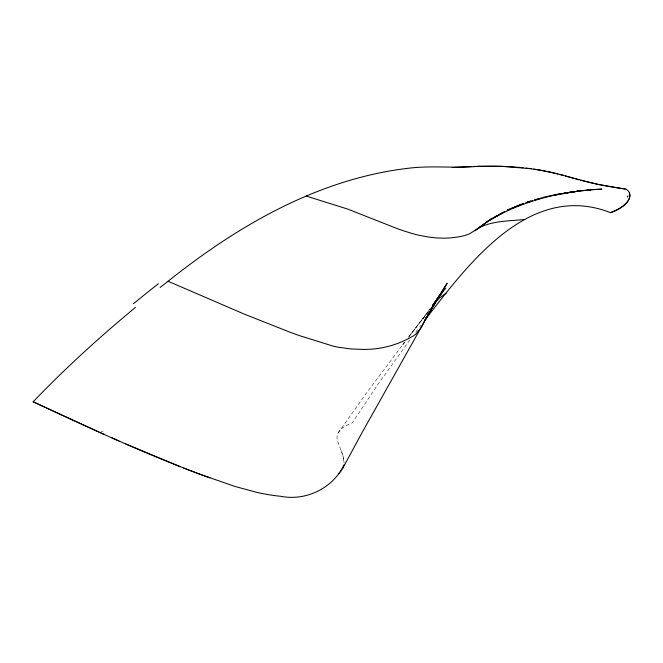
<?xml version="1.0" encoding="UTF-8"?>
<svg xmlns="http://www.w3.org/2000/svg" width="663" height="663" viewBox="0 0 663 663"><rect width="100%" height="100%" fill="white"/><g stroke="black" fill="none" stroke-linecap="round" stroke-linejoin="round"><path stroke-width="0.5" stroke-dasharray="3.31 2.49" d="M409.85 339.912L377.479 385.012L352.252 422.944C346.384 425.19 339.522 428.257 337.45 434.737A165.302 40.551 23 0 0 337.252 440.191L342.92 455.373L344.089 462.691M338.138 432.931L367.178 392.106L404.347 342.514M428.48 311.129L422.149 319.79L430.411 308.577M430.411 308.411L408.209 337.558M415.693 332.138L419.157 327.58M404.563 342.34L402.134 345.531L404.645 342.249M409.046 336.506L427.569 312.571L409.245 336.166M419.729 326.818L420.988 325.185M101.273 431.729L103.196 430.958M341.055 450.409L343.475 457.412L344.089 462.791"/><path stroke-width="0.99" d="M629.784 196.754C628.093 205.265 617.783 209.525 610.374 212.608C529.397 181.007 468.136 264.297 425.373 319.483M343.707 465.658C332.279 488.507 305.784 501.278 280.573 496.28A126.484 31.028 23 0 1 267.139 494.432L263.236 493.711A143.291 35.147 23 0 1 257.31 492.501L235.034 486.46L202.182 475.048A258.238 63.35 23 0 1 187.082 469.354L183.676 468.037M426.193 317.461L421.204 327.663L415.817 334.094A254.211 62.355 23 0 1 413.173 336.033C401.43 342.887 388.269 347.462 374.719 348.854A227.707 55.858 23 0 1 363.705 349.442L350.976 348.953L337.948 347.172A51.324 12.589 23 0 1 333.058 346.103L299.552 335.644A167.681 41.131 23 0 1 290.643 332.47L243.876 313.947L168.062 281.253L160.098 287.493M340.807 471.219L343.078 467.548A203.093 49.824 23 0 0 343.882 464.813M342.705 468.351L362.329 432.119L434.166 304.226L424.942 320.42L447.169 283.176L432.616 306.124M434.878 302.991L425.513 319.085L427.038 316.491M428.049 314.759L438.21 297.438M432.003 307.135L440.282 294.422L433.32 304.665M433.353 304.748L442.727 291.306L433.13 304.731L445.652 288.14M433.353 304.574L439.271 298.143L446.472 292.889M432.458 305.718L434.016 303.654M340.144 472.006L338.569 473.738M104.53 434.58L33.15 401.786C65.247 368.28 99.657 337.036 135.385 307.45M168.062 281.253C237.652 225.776 318.306 178.844 408.135 168.294C431.688 165.269 455.357 168.526 478.951 166.272C485.697 166.189 492.443 166.073 499.189 166.272C507.245 166.471 515.292 166.943 523.306 167.764M476.714 229.348L469.578 233.774A209.839 51.474 23 0 1 463.031 235.937L461.15 236.359A287.609 70.551 23 0 1 458.324 236.906L452.713 237.686A177.046 43.435 23 0 1 444.218 238.166L438.276 238.017A100.834 24.738 23 0 1 427.063 236.799L418.759 235.208A52.104 12.779 23 0 1 411.988 233.459L403.833 230.923A68.521 16.807 23 0 1 396.913 228.495L347.843 209.135L306.19 196.049M474.94 230.699L491.316 218.848L504.427 211.588M488.043 221.16L503.101 212.641L488.043 221.16L476.54 229.481L491.316 218.848M477.716 228.627C491.838 220.522 509.06 221.218 524.756 219.428M499.927 214.422C531.486 198.585 566.674 190.554 601.863 189.121L587.36 189.999L590.559 189.809L563.973 193.016M514.505 207.096L507.096 210.229L523.057 203.715M516.361 206.317L520.994 204.353M610.374 212.608C618.529 211.207 638.303 197.35 626.129 189.162C610.814 187.049 595.556 184.273 580.622 180.228M512.093 208.215L514.844 207.088M516.684 206.334L523.107 203.698M527.665 202.058L530.557 201.146M527.798 202.082L532.571 200.64M542.119 197.765L534.486 200.069L539.218 198.635M525.734 202.704L530.549 201.254M543.138 197.367L560.956 193.43M555.238 195.071L579.52 190.911L565.655 193.008M452.216 167.54L471.7 166.488M473.97 166.405L501.493 166.338L531.394 168.725M526.074 168.062L541.174 170.267L557.997 173.93M625.168 189.013L598.374 184.447L575.675 178.836M533.939 169.09L549.983 172.024L563.583 175.413M559.895 174.419L574.001 178.364M565.382 175.91L578.981 179.772M209.922 477.857L204.477 475.885A259.076 63.557 23 0 1 185.134 468.6C133.578 448.428 83.289 425.198 33.15 401.786M180.129 466.644L125.779 443.961M111.923 437.862L119 440.994M629.32 192.577L629.85 195.544M133.52 303.687A1518.519 1207.464 -77.3 0 1 158.349 283.756M627.994 195.817A164.051 36.424 -10.3 0 1 627.297 197.093"/></g></svg>
